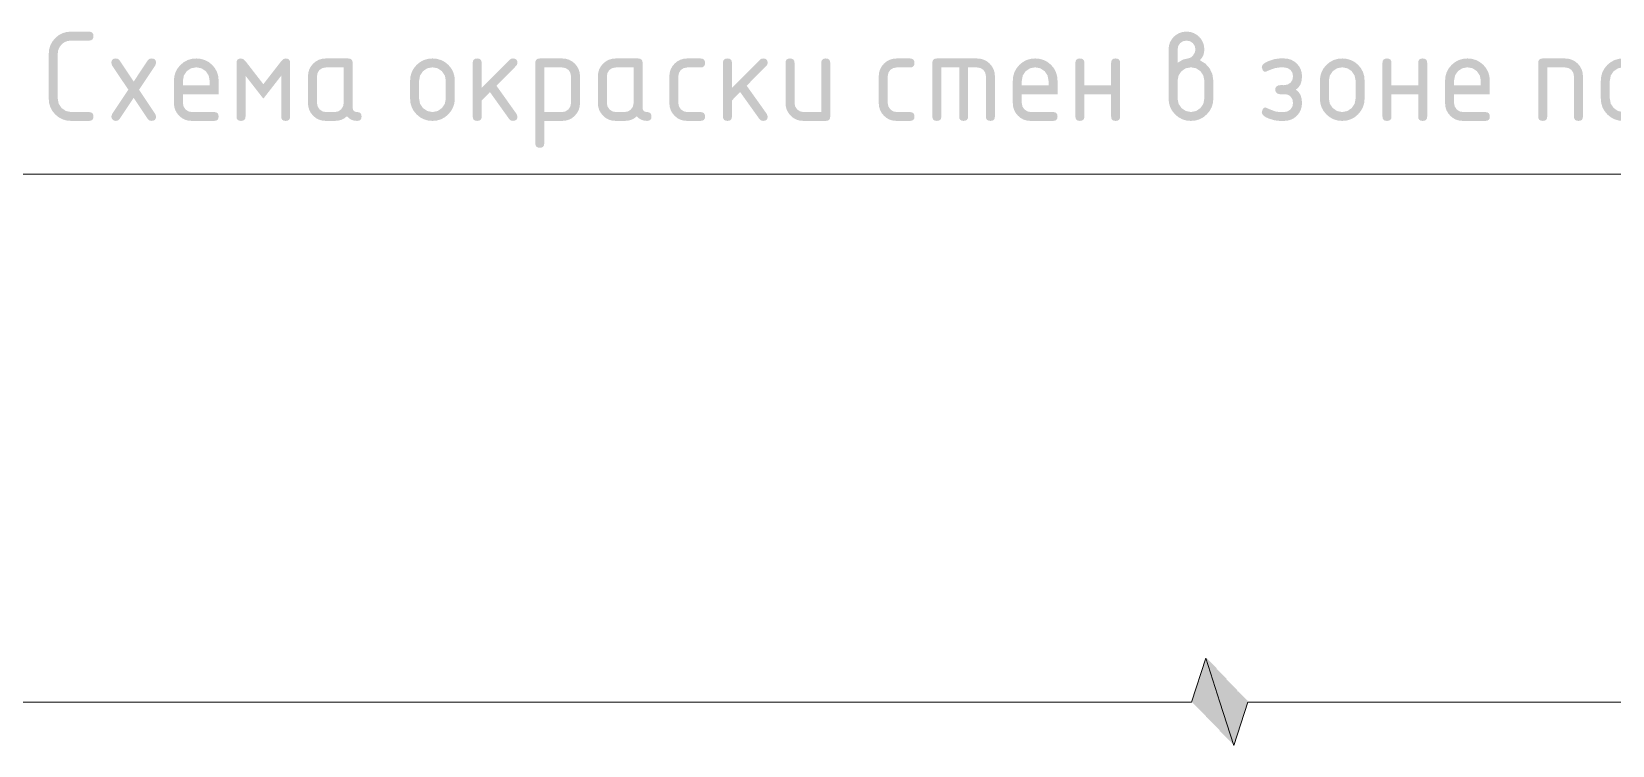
# Model space of a CAD drawing. Header units: millimetres. Extents: x 0 to 1189, y 0 to 841.
# Drawn here: x 862.7 to 916.3, y 93.7 to 117.9 of the extents above; entities that cross this region are included whole.
import ezdxf

# ---------------------------------------------------------------- set-up
doc = ezdxf.new("R2010")
doc.units = ezdxf.units.MM

msp = doc.modelspace()

# ---------------------------------------------------------------- hatches: boundary and pattern name
h = msp.add_hatch(color=7)
h.dxf.hatch_style = 2
h.paths.add_polyline_path([(864.66218, 117.886073), (864.729058, 117.876565), (864.776764, 117.848039), (864.805349, 117.800497), (864.814866, 117.733938), (864.805349, 117.66706), (864.776764, 117.619354), (864.729058, 117.590768), (864.66218, 117.581251), (864.056945, 117.581251), (863.934679, 117.567669), (863.828329, 117.526336), (863.737895, 117.456375), (863.663378, 117.356906), (863.617696, 117.248937), (863.603846, 117.128152), (863.603846, 115.617271), (863.636161, 115.441847), (863.735036, 115.295361), (863.881935, 115.194282), (864.056945, 115.159762), (864.66218, 115.159762), (864.729058, 115.150254), (864.776764, 115.121728), (864.805349, 115.074186), (864.814866, 115.007627), (864.805349, 114.941438), (864.776764, 114.895248), (864.729058, 114.868178), (864.66218, 114.85935), (864.056945, 114.85935), (863.904448, 114.872941), (863.76425, 114.91392), (863.636041, 114.982598), (863.519511, 115.079285), (863.422505, 115.196065), (863.353664, 115.323955), (863.312624, 115.462905), (863.299024, 115.612861), (863.299024, 117.128152), (863.312624, 117.280658), (863.353664, 117.420916), (863.422505, 117.549289), (863.519511, 117.666138), (863.636041, 117.763057), (863.76425, 117.831709), (863.904448, 117.87256), (864.056945, 117.886073)])
h = msp.add_hatch(color=7)
h.paths.add_polyline_path([(901.563205, 116.82774), (901.747105, 116.938465), (901.914881, 116.976017), (902.006245, 117.003508), (902.088513, 117.08185), (902.14894, 117.181344), (902.16844, 117.280839), (902.146391, 117.398385), (902.079694, 117.496915), (901.98144, 117.5612), (901.864169, 117.581251), (901.746415, 117.559547), (901.648092, 117.496915), (901.584978, 117.398385), (901.563205, 117.280839)])
h.paths.add_polyline_path([(902.316717, 116.916485), (902.504681, 116.802453), (902.651304, 116.63757), (902.742944, 116.437893), (902.774225, 116.222505), (902.774225, 115.612861), (902.759945, 115.462285), (902.71745, 115.322302), (902.647256, 115.194205), (902.549881, 115.079285), (902.434961, 114.982598), (902.306864, 114.91392), (902.166881, 114.872941), (902.016304, 114.85935), (901.863807, 114.872941), (901.723609, 114.91392), (901.5954, 114.982598), (901.478869, 115.079285), (901.381864, 115.196065), (901.313022, 115.323955), (901.271983, 115.462905), (901.258383, 115.612861), (901.258383, 117.280839), (901.269537, 117.403002), (901.302963, 117.515656), (901.35861, 117.618802), (901.436426, 117.71244), (901.529383, 117.787939), (901.631074, 117.842251), (901.742376, 117.875066), (901.864169, 117.886073), (901.986332, 117.875006), (902.098987, 117.841769), (902.202133, 117.786312), (902.29577, 117.708582), (902.371037, 117.617175), (902.425375, 117.515174), (902.458319, 117.402941), (902.469403, 117.280839), (902.459886, 117.172051), (902.4313, 117.074891), (902.383595, 116.989616)])
h.paths.add_polyline_path([(902.469403, 115.617271), (902.469403, 116.222505), (902.437088, 116.396069), (902.338214, 116.544415), (902.191315, 116.643289), (902.016304, 116.675604), (901.841293, 116.643289), (901.694395, 116.544415), (901.59552, 116.396069), (901.563205, 116.222505), (901.563205, 115.617271), (901.59552, 115.4404), (901.694395, 115.295361), (901.841293, 115.194282), (902.016304, 115.159762), (902.191315, 115.194282), (902.338214, 115.295361), (902.437088, 115.441847)])
h = msp.add_hatch(color=7)
h.dxf.hatch_style = 2
h.paths.add_polyline_path([(866.360507, 115.917683), (866.911171, 115.091963), (866.936527, 115.007627), (866.92701, 114.941438), (866.898424, 114.895248), (866.850718, 114.868178), (866.78384, 114.85935), (866.710942, 114.875128), (866.657061, 114.92274), (866.178606, 115.642627), (865.700151, 114.92274), (865.64627, 114.875128), (865.573371, 114.85935), (865.5157, 114.86941), (865.467538, 114.901793), (865.432949, 114.95161), (865.420685, 115.007627), (865.446041, 115.091963), (865.996705, 115.917683), (865.446041, 116.738994), (865.420685, 116.82774), (865.430202, 116.892068), (865.458787, 116.938465), (865.506493, 116.966568), (865.573371, 116.976017), (865.64627, 116.960238), (865.700151, 116.912627), (866.178606, 116.19274), (866.657061, 116.912627), (866.710942, 116.960238), (866.78384, 116.976017), (866.850718, 116.967188), (866.898424, 116.940119), (866.92701, 116.893929), (866.936527, 116.82774), (866.911171, 116.738994)])
h = msp.add_hatch(color=7)
h.paths.add_polyline_path([(868.300266, 116.675604), (868.125255, 116.643289), (867.978356, 116.544415), (867.879482, 116.397516), (867.847167, 116.222505), (867.847167, 116.069819), (868.753365, 116.069819), (868.753365, 116.222505), (868.72105, 116.397516), (868.622176, 116.544415), (868.475277, 116.643289)])
h.paths.add_polyline_path([(867.847167, 115.765548), (867.847167, 115.464584), (867.869491, 115.348967), (867.936464, 115.249059), (868.034236, 115.182086), (868.148131, 115.159762), (868.9055, 115.159762), (868.972378, 115.150254), (869.020084, 115.121728), (869.04867, 115.074186), (869.058187, 115.007627), (869.04867, 114.941438), (869.020084, 114.895248), (868.972378, 114.868178), (868.9055, 114.85935), (868.148131, 114.85935), (868.025718, 114.869814), (867.913382, 114.901725), (867.811484, 114.955856), (867.720387, 115.032983), (867.642571, 115.126), (867.586924, 115.228113), (867.553498, 115.340561), (867.542345, 115.464584), (867.542345, 116.218096), (867.555944, 116.370601), (867.596984, 116.51086), (867.665826, 116.639233), (867.762831, 116.756082), (867.879361, 116.852768), (868.007571, 116.921446), (868.147769, 116.962426), (868.300266, 116.976017), (868.452763, 116.962486), (868.592961, 116.921929), (868.721171, 116.854396), (868.837701, 116.75994), (868.934706, 116.64341), (869.003548, 116.515201), (869.044587, 116.375002), (869.058187, 116.222505), (869.058187, 115.765548)])
h = msp.add_hatch(color=7)
h.dxf.hatch_style = 2
h.paths.add_polyline_path([(870.574062, 115.612861), (869.968827, 116.391728), (869.968827, 115.007627), (869.959319, 114.941438), (869.930793, 114.895248), (869.883251, 114.868178), (869.816692, 114.85935), (869.749814, 114.868178), (869.702108, 114.895248), (869.673522, 114.941438), (869.664005, 115.007627), (869.664005, 116.82774), (869.673522, 116.892068), (869.702108, 116.938465), (869.749814, 116.966568), (869.816692, 116.976017), (869.89276, 116.95321), (869.968827, 116.882861), (870.574062, 116.103994), (871.179847, 116.882861), (871.255915, 116.95321), (871.331983, 116.976017), (871.396311, 116.966568), (871.442708, 116.938465), (871.470811, 116.892068), (871.48026, 116.82774), (871.48026, 115.007627), (871.470811, 114.941438), (871.442708, 114.895248), (871.396311, 114.868178), (871.331983, 114.85935), (871.265423, 114.868178), (871.217881, 114.895248), (871.189356, 114.941438), (871.179847, 115.007627), (871.179847, 116.391728)])
h = msp.add_hatch(color=7)
h.paths.add_polyline_path([(873.297393, 116.671194), (872.692159, 116.671194), (872.574405, 116.649421), (872.476082, 116.586307), (872.412968, 116.488053), (872.391195, 116.370782), (872.391195, 115.464584), (872.413519, 115.348967), (872.480492, 115.249059), (872.578264, 115.182086), (872.692159, 115.159762), (872.99643, 115.159762), (873.111978, 115.182086), (873.208096, 115.249059), (873.275069, 115.347313), (873.297393, 115.464584)])
h.paths.add_polyline_path([(873.902627, 115.007627), (873.893179, 114.941438), (873.865076, 114.895248), (873.818679, 114.868178), (873.754351, 114.85935), (873.651954, 114.868927), (873.560254, 114.897935), (873.478786, 114.946786), (873.407085, 115.015895), (873.317418, 114.946786), (873.219327, 114.897935), (873.112452, 114.868927), (872.99643, 114.85935), (872.692159, 114.85935), (872.569746, 114.869814), (872.45741, 114.901725), (872.355513, 114.955856), (872.264416, 115.032983), (872.1866, 115.126), (872.130953, 115.228113), (872.097527, 115.340561), (872.086373, 115.464584), (872.086373, 116.370782), (872.097527, 116.492945), (872.130953, 116.6056), (872.1866, 116.708746), (872.264416, 116.802384), (872.355513, 116.87765), (872.45741, 116.931988), (872.569746, 116.964932), (872.692159, 116.976017), (873.449528, 116.976017), (873.516406, 116.966568), (873.564112, 116.938465), (873.592698, 116.892068), (873.602215, 116.82774), (873.602215, 115.312449), (873.611724, 115.245571), (873.640249, 115.197865), (873.687791, 115.169279), (873.754351, 115.159762), (873.818679, 115.150254), (873.865076, 115.121728), (873.893179, 115.074186)])
h = msp.add_hatch(color=7)
h.paths.add_polyline_path([(875.54813, 115.612861), (875.54813, 116.218096), (875.56173, 116.370601), (875.60277, 116.51086), (875.671611, 116.639233), (875.768616, 116.756082), (875.885147, 116.852768), (876.013356, 116.921446), (876.153554, 116.962426), (876.306051, 116.976017), (876.458548, 116.962486), (876.598747, 116.921929), (876.726956, 116.854396), (876.843486, 116.75994), (876.940491, 116.643341), (877.009333, 116.514649), (877.050373, 116.373142), (877.063972, 116.218096), (877.063972, 115.612861), (877.049692, 115.462905), (877.007197, 115.323955), (876.937003, 115.196065), (876.839628, 115.079285), (876.724708, 114.982598), (876.596611, 114.91392), (876.456628, 114.872941), (876.306051, 114.85935), (876.153554, 114.872941), (876.013356, 114.91392), (875.885147, 114.982598), (875.768616, 115.079285), (875.671611, 115.196065), (875.60277, 115.323955), (875.56173, 115.462905)])
h.paths.add_polyline_path([(876.75915, 115.617271), (876.75915, 116.222505), (876.726835, 116.396069), (876.627961, 116.544415), (876.481062, 116.643289), (876.306051, 116.675604), (876.13104, 116.643289), (875.984142, 116.544415), (875.885267, 116.396069), (875.852952, 116.222505), (875.852952, 115.617271), (875.885267, 115.4404), (875.984142, 115.295361), (876.13104, 115.194282), (876.306051, 115.159762), (876.481062, 115.194282), (876.627961, 115.295361), (876.726835, 115.441847)])
h = msp.add_hatch(color=7)
h.dxf.hatch_style = 2
h.paths.add_polyline_path([(877.974613, 115.981073), (878.927113, 116.933573), (878.973621, 116.965957), (879.032946, 116.976017), (879.099824, 116.966568), (879.14753, 116.938465), (879.176115, 116.892068), (879.185633, 116.82774), (879.173368, 116.770069), (879.138779, 116.721906), (878.474014, 116.053282), (879.155867, 115.096372), (879.185633, 115.007627), (879.176115, 114.941438), (879.14753, 114.895248), (879.099824, 114.868178), (879.032946, 114.85935), (878.960048, 114.875128), (878.906166, 114.92274), (878.254079, 115.837206), (877.974613, 115.553881), (877.974613, 115.007627), (877.965104, 114.941438), (877.936579, 114.895248), (877.889036, 114.868178), (877.822477, 114.85935), (877.755599, 114.868178), (877.707893, 114.895248), (877.679308, 114.941438), (877.669791, 115.007627), (877.669791, 116.82774), (877.679308, 116.892068), (877.707893, 116.938465), (877.755599, 116.966568), (877.822477, 116.976017), (877.889036, 116.966568), (877.936579, 116.938465), (877.965104, 116.892068), (877.974613, 116.82774)])
h = msp.add_hatch(color=7)
h.paths.add_polyline_path([(879.791451, 116.82774), (879.800968, 116.892068), (879.829554, 116.938465), (879.87726, 116.966568), (879.944137, 116.976017), (880.701507, 116.976017), (880.82392, 116.964932), (880.936256, 116.931988), (881.038153, 116.87765), (881.12925, 116.802384), (881.207066, 116.708746), (881.262713, 116.6056), (881.296139, 116.492945), (881.307293, 116.370782), (881.307293, 115.464584), (881.296139, 115.342421), (881.262713, 115.229767), (881.207066, 115.12662), (881.12925, 115.032983), (881.038153, 114.955856), (880.936256, 114.901725), (880.82392, 114.869814), (880.701507, 114.85935), (880.096273, 114.85935), (880.096273, 114.09757), (880.086764, 114.033242), (880.058239, 113.986845), (880.010697, 113.958742), (879.944137, 113.949293), (879.87726, 113.958742), (879.829554, 113.986845), (879.800968, 114.033242), (879.791451, 114.09757)])
h.paths.add_polyline_path([(880.096273, 116.671194), (880.096273, 115.159762), (880.701507, 115.159762), (880.817056, 115.182086), (880.913174, 115.249059), (880.980147, 115.347313), (881.002471, 115.464584), (881.002471, 116.370782), (880.980698, 116.488053), (880.917584, 116.586307), (880.819261, 116.651075), (880.701507, 116.671194)])
h = msp.add_hatch(color=7)
h.paths.add_polyline_path([(883.124131, 116.671194), (882.518897, 116.671194), (882.401143, 116.649421), (882.30282, 116.586307), (882.239706, 116.488053), (882.217933, 116.370782), (882.217933, 115.464584), (882.240257, 115.348967), (882.30723, 115.249059), (882.405002, 115.182086), (882.518897, 115.159762), (882.823168, 115.159762), (882.938716, 115.182086), (883.034834, 115.249059), (883.101807, 115.347313), (883.124131, 115.464584)])
h.paths.add_polyline_path([(883.729365, 115.007627), (883.719917, 114.941438), (883.691814, 114.895248), (883.645417, 114.868178), (883.581089, 114.85935), (883.478692, 114.868927), (883.386992, 114.897935), (883.305524, 114.946786), (883.233823, 115.015895), (883.144156, 114.946786), (883.046065, 114.897935), (882.93919, 114.868927), (882.823168, 114.85935), (882.518897, 114.85935), (882.396484, 114.869814), (882.284148, 114.901725), (882.182251, 114.955856), (882.091154, 115.032983), (882.013338, 115.126), (881.957691, 115.228113), (881.924265, 115.340561), (881.913111, 115.464584), (881.913111, 116.370782), (881.924265, 116.492945), (881.957691, 116.6056), (882.013338, 116.708746), (882.091154, 116.802384), (882.182251, 116.87765), (882.284148, 116.931988), (882.396484, 116.964932), (882.518897, 116.976017), (883.276266, 116.976017), (883.343144, 116.966568), (883.39085, 116.938465), (883.419436, 116.892068), (883.428953, 116.82774), (883.428953, 115.312449), (883.438462, 115.245571), (883.466987, 115.197865), (883.514529, 115.169279), (883.581089, 115.159762), (883.645417, 115.150254), (883.691814, 115.121728), (883.719917, 115.074186)])
h = msp.add_hatch(color=7)
h.dxf.hatch_style = 2
h.paths.add_polyline_path([(884.640301, 116.370782), (884.640301, 115.464584), (884.662625, 115.348967), (884.729598, 115.249059), (884.82737, 115.182086), (884.941265, 115.159762), (885.393812, 115.159762), (885.46069, 115.150254), (885.508396, 115.121728), (885.536982, 115.074186), (885.546499, 115.007627), (885.536982, 114.941438), (885.508396, 114.895248), (885.46069, 114.868178), (885.393812, 114.85935), (884.941265, 114.85935), (884.818852, 114.869814), (884.706516, 114.901725), (884.604618, 114.955856), (884.513521, 115.032983), (884.435705, 115.126), (884.380058, 115.228113), (884.346632, 115.340561), (884.335479, 115.464584), (884.335479, 116.370782), (884.346632, 116.492945), (884.380058, 116.6056), (884.435705, 116.708746), (884.513521, 116.802384), (884.604618, 116.87765), (884.706516, 116.931988), (884.818852, 116.964932), (884.941265, 116.976017), (885.393812, 116.976017), (885.46069, 116.966508), (885.508396, 116.937983), (885.536982, 116.89044), (885.546499, 116.823881), (885.536982, 116.757003), (885.508396, 116.709297), (885.46069, 116.680712), (885.393812, 116.671194), (884.941265, 116.671194), (884.823511, 116.649421), (884.725188, 116.586307), (884.662074, 116.488053)])
h = msp.add_hatch(color=7)
h.dxf.hatch_style = 2
h.paths.add_polyline_path([(886.457018, 115.981073), (887.409518, 116.933573), (887.456027, 116.965957), (887.515352, 116.976017), (887.58223, 116.966568), (887.629936, 116.938465), (887.658521, 116.892068), (887.668038, 116.82774), (887.655774, 116.770069), (887.621185, 116.721906), (886.956419, 116.053282), (887.638273, 115.096372), (887.668038, 115.007627), (887.658521, 114.941438), (887.629936, 114.895248), (887.58223, 114.868178), (887.515352, 114.85935), (887.442453, 114.875128), (887.388572, 114.92274), (886.736485, 115.837206), (886.457018, 115.553881), (886.457018, 115.007627), (886.44751, 114.941438), (886.418985, 114.895248), (886.371442, 114.868178), (886.304883, 114.85935), (886.238005, 114.868178), (886.190299, 114.895248), (886.161713, 114.941438), (886.152196, 115.007627), (886.152196, 116.82774), (886.161713, 116.892068), (886.190299, 116.938465), (886.238005, 116.966568), (886.304883, 116.976017), (886.371442, 116.966568), (886.418985, 116.938465), (886.44751, 116.892068), (886.457018, 116.82774)])
h = msp.add_hatch(color=7)
h.dxf.hatch_style = 2
h.paths.add_polyline_path([(889.789699, 116.82774), (889.789699, 115.007627), (889.780182, 114.941438), (889.751596, 114.895248), (889.70389, 114.868178), (889.637012, 114.85935), (888.879642, 114.85935), (888.757229, 114.869814), (888.644893, 114.901725), (888.542996, 114.955856), (888.451899, 115.032983), (888.374083, 115.126), (888.318436, 115.228113), (888.28501, 115.340561), (888.273857, 115.464584), (888.273857, 116.82774), (888.283374, 116.892068), (888.311959, 116.938465), (888.359665, 116.966568), (888.426543, 116.976017), (888.493102, 116.966568), (888.540645, 116.938465), (888.56917, 116.892068), (888.578679, 116.82774), (888.578679, 115.464584), (888.601003, 115.348967), (888.667976, 115.249059), (888.765747, 115.182086), (888.879642, 115.159762), (889.484877, 115.159762), (889.484877, 116.82774), (889.494385, 116.892068), (889.52291, 116.938465), (889.570453, 116.966568), (889.637012, 116.976017), (889.70389, 116.966568), (889.751596, 116.938465), (889.780182, 116.892068)])
h = msp.add_hatch(color=7)
h.dxf.hatch_style = 2
h.paths.add_polyline_path([(891.738217, 116.370782), (891.738217, 115.464584), (891.760541, 115.348967), (891.827514, 115.249059), (891.925286, 115.182086), (892.039181, 115.159762), (892.491728, 115.159762), (892.558606, 115.150254), (892.606312, 115.121728), (892.634898, 115.074186), (892.644415, 115.007627), (892.634898, 114.941438), (892.606312, 114.895248), (892.558606, 114.868178), (892.491728, 114.85935), (892.039181, 114.85935), (891.916768, 114.869814), (891.804432, 114.901725), (891.702535, 114.955856), (891.611438, 115.032983), (891.533622, 115.126), (891.477975, 115.228113), (891.444549, 115.340561), (891.433395, 115.464584), (891.433395, 116.370782), (891.444549, 116.492945), (891.477975, 116.6056), (891.533622, 116.708746), (891.611438, 116.802384), (891.702535, 116.87765), (891.804432, 116.931988), (891.916768, 116.964932), (892.039181, 116.976017), (892.491728, 116.976017), (892.558606, 116.966508), (892.606312, 116.937983), (892.634898, 116.89044), (892.644415, 116.823881), (892.634898, 116.757003), (892.606312, 116.709297), (892.558606, 116.680712), (892.491728, 116.671194), (892.039181, 116.671194), (891.921427, 116.649421), (891.823104, 116.586307), (891.75999, 116.488053)])
h = msp.add_hatch(color=7)
h.dxf.hatch_style = 2
h.paths.add_polyline_path([(893.402799, 116.976017), (894.765955, 116.976017), (894.887429, 116.964932), (894.998567, 116.931988), (895.100198, 116.87765), (895.193146, 116.802384), (895.270962, 116.708746), (895.326609, 116.6056), (895.360035, 116.492945), (895.371189, 116.370782), (895.371189, 115.007627), (895.361672, 114.941438), (895.333086, 114.895248), (895.28538, 114.868178), (895.218502, 114.85935), (895.151943, 114.868178), (895.104401, 114.895248), (895.075875, 114.941438), (895.066367, 115.007627), (895.066367, 116.370782), (895.044594, 116.488053), (894.98148, 116.586307), (894.883226, 116.651075), (894.765955, 116.671194), (894.461132, 116.671194), (894.461132, 115.007627), (894.451615, 114.941438), (894.42303, 114.895248), (894.375324, 114.868178), (894.308446, 114.85935), (894.24435, 114.868178), (894.197927, 114.895248), (894.169695, 114.941438), (894.160169, 115.007627), (894.160169, 116.671194), (893.554935, 116.671194), (893.554935, 115.007627), (893.545426, 114.941438), (893.516901, 114.895248), (893.469358, 114.868178), (893.402799, 114.85935), (893.335921, 114.868178), (893.288215, 114.895248), (893.25963, 114.941438), (893.250112, 115.007627), (893.250112, 116.82774), (893.25963, 116.892068), (893.288215, 116.938465), (893.335921, 116.966568)])
h = msp.add_hatch(color=7)
h.paths.add_polyline_path([(896.735344, 116.675604), (896.560333, 116.643289), (896.413435, 116.544415), (896.31456, 116.397516), (896.282245, 116.222505), (896.282245, 116.069819), (897.188443, 116.069819), (897.188443, 116.222505), (897.156128, 116.397516), (897.057254, 116.544415), (896.910355, 116.643289)])
h.paths.add_polyline_path([(896.282245, 115.765548), (896.282245, 115.464584), (896.30457, 115.348967), (896.371542, 115.249059), (896.469314, 115.182086), (896.583209, 115.159762), (897.340579, 115.159762), (897.407457, 115.150254), (897.455163, 115.121728), (897.483748, 115.074186), (897.493265, 115.007627), (897.483748, 114.941438), (897.455163, 114.895248), (897.407457, 114.868178), (897.340579, 114.85935), (896.583209, 114.85935), (896.460796, 114.869814), (896.34846, 114.901725), (896.246563, 114.955856), (896.155466, 115.032983), (896.07765, 115.126), (896.022003, 115.228113), (895.988577, 115.340561), (895.977423, 115.464584), (895.977423, 116.218096), (895.991023, 116.370601), (896.032062, 116.51086), (896.100904, 116.639233), (896.197909, 116.756082), (896.31444, 116.852768), (896.442649, 116.921446), (896.582847, 116.962426), (896.735344, 116.976017), (896.887841, 116.962486), (897.02804, 116.921929), (897.156249, 116.854396), (897.272779, 116.75994), (897.369784, 116.64341), (897.438626, 116.515201), (897.479666, 116.375002), (897.493265, 116.222505), (897.493265, 115.765548)])
h = msp.add_hatch(color=7)
h.dxf.hatch_style = 2
h.paths.add_polyline_path([(898.403906, 115.765548), (898.403906, 115.007627), (898.394397, 114.941438), (898.365872, 114.895248), (898.318329, 114.868178), (898.25177, 114.85935), (898.184892, 114.868178), (898.137186, 114.895248), (898.108601, 114.941438), (898.099084, 115.007627), (898.099084, 116.82774), (898.108601, 116.892068), (898.137186, 116.938465), (898.184892, 116.966568), (898.25177, 116.976017), (898.318329, 116.966568), (898.365872, 116.938465), (898.394397, 116.892068), (898.403906, 116.82774), (898.403906, 116.069819), (899.310103, 116.069819), (899.310103, 116.82774), (899.319612, 116.892068), (899.348137, 116.938465), (899.39568, 116.966568), (899.462239, 116.976017), (899.529117, 116.966568), (899.576823, 116.938465), (899.605408, 116.892068), (899.614926, 116.82774), (899.614926, 115.007627), (899.605408, 114.941438), (899.576823, 114.895248), (899.529117, 114.868178), (899.462239, 114.85935), (899.39568, 114.868178), (899.348137, 114.895248), (899.319612, 114.941438), (899.310103, 115.007627), (899.310103, 115.765548)])
h = msp.add_hatch(color=7)
h.dxf.hatch_style = 2
h.paths.add_polyline_path([(905.475404, 115.464584), (905.455836, 115.590537), (905.394926, 115.68507), (905.318997, 115.739365), (905.217435, 115.765548), (905.022856, 115.765548), (904.960224, 115.780637), (904.917023, 115.81185), (904.882434, 115.860012), (904.87017, 115.917683), (904.882434, 115.979006), (904.917023, 116.027926), (904.976416, 116.062033), (905.064749, 116.074228), (905.111602, 116.074228), (905.162314, 116.069819), (905.29619, 116.092143), (905.394926, 116.159115), (905.455836, 116.253787), (905.475404, 116.370782), (905.455353, 116.488053), (905.391068, 116.586307), (905.292538, 116.651075), (905.174992, 116.671194), (905.022856, 116.671194), (904.882503, 116.652178), (904.713624, 116.595127), (904.632725, 116.561847), (904.574925, 116.538076), (904.540999, 116.523813), (904.489831, 116.532082), (904.451246, 116.573629), (904.417071, 116.679463), (904.432909, 116.738262), (904.480116, 116.793909), (904.558225, 116.846352), (904.666771, 116.895539), (904.857423, 116.956448), (905.022856, 116.976017), (905.174992, 116.976017), (905.297155, 116.964932), (905.409809, 116.931988), (905.512955, 116.87765), (905.606593, 116.802384), (905.682092, 116.708746), (905.736404, 116.6056), (905.769219, 116.492945), (905.780226, 116.370782), (905.767453, 116.223168), (905.728894, 116.098137), (905.664187, 115.996154), (905.572969, 115.917683), (905.664187, 115.839213), (905.728894, 115.737229), (905.767453, 115.612198), (905.780226, 115.464584), (905.769219, 115.342421), (905.736404, 115.229767), (905.682092, 115.12662), (905.606593, 115.032983), (905.512955, 114.955856), (905.409809, 114.901725), (905.297155, 114.869814), (905.174992, 114.85935), (905.022856, 114.85935), (904.85384, 114.878367), (904.662913, 114.935418), (904.554737, 114.984674), (904.47798, 115.037599), (904.432229, 115.094555), (904.417071, 115.155904), (904.451246, 115.261737), (904.490313, 115.301631), (904.535582, 115.316307), (904.549285, 115.311553), (904.58402, 115.29729), (904.640149, 115.273519), (904.718034, 115.24024), (904.883054, 115.17933), (905.022856, 115.159762), (905.174992, 115.159762), (905.292538, 115.182086), (905.391068, 115.249059), (905.453907, 115.347313)])
h = msp.add_hatch(color=7)
h.paths.add_polyline_path([(906.386259, 115.612861), (906.386259, 116.218096), (906.399859, 116.370601), (906.440899, 116.51086), (906.50974, 116.639233), (906.606746, 116.756082), (906.723276, 116.852768), (906.851485, 116.921446), (906.991683, 116.962426), (907.14418, 116.976017), (907.296678, 116.962486), (907.436876, 116.921929), (907.565085, 116.854396), (907.681615, 116.75994), (907.778621, 116.643341), (907.847462, 116.514649), (907.888502, 116.373142), (907.902101, 116.218096), (907.902101, 115.612861), (907.887821, 115.462905), (907.845326, 115.323955), (907.775132, 115.196065), (907.677757, 115.079285), (907.562837, 114.982598), (907.43474, 114.91392), (907.294757, 114.872941), (907.14418, 114.85935), (906.991683, 114.872941), (906.851485, 114.91392), (906.723276, 114.982598), (906.606746, 115.079285), (906.50974, 115.196065), (906.440899, 115.323955), (906.399859, 115.462905)])
h.paths.add_polyline_path([(907.597279, 115.617271), (907.597279, 116.222505), (907.564964, 116.396069), (907.46609, 116.544415), (907.319191, 116.643289), (907.14418, 116.675604), (906.96917, 116.643289), (906.822271, 116.544415), (906.723396, 116.396069), (906.691081, 116.222505), (906.691081, 115.617271), (906.723396, 115.4404), (906.822271, 115.295361), (906.96917, 115.194282), (907.14418, 115.159762), (907.319191, 115.194282), (907.46609, 115.295361), (907.564964, 115.441847)])
h = msp.add_hatch(color=7)
h.dxf.hatch_style = 2
h.paths.add_polyline_path([(908.812742, 115.765548), (908.812742, 115.007627), (908.803233, 114.941438), (908.774708, 114.895248), (908.727166, 114.868178), (908.660606, 114.85935), (908.593728, 114.868178), (908.546022, 114.895248), (908.517437, 114.941438), (908.50792, 115.007627), (908.50792, 116.82774), (908.517437, 116.892068), (908.546022, 116.938465), (908.593728, 116.966568), (908.660606, 116.976017), (908.727166, 116.966568), (908.774708, 116.938465), (908.803233, 116.892068), (908.812742, 116.82774), (908.812742, 116.069819), (909.71894, 116.069819), (909.71894, 116.82774), (909.728448, 116.892068), (909.756973, 116.938465), (909.804516, 116.966568), (909.871075, 116.976017), (909.937953, 116.966568), (909.985659, 116.938465), (910.014245, 116.892068), (910.023762, 116.82774), (910.023762, 115.007627), (910.014245, 114.941438), (909.985659, 114.895248), (909.937953, 114.868178), (909.871075, 114.85935), (909.804516, 114.868178), (909.756973, 114.895248), (909.728448, 114.941438), (909.71894, 115.007627), (909.71894, 115.765548)])
h = msp.add_hatch(color=7)
h.paths.add_polyline_path([(911.387501, 116.675604), (911.21249, 116.643289), (911.065591, 116.544415), (910.966717, 116.397516), (910.934402, 116.222505), (910.934402, 116.069819), (911.8406, 116.069819), (911.8406, 116.222505), (911.808285, 116.397516), (911.709411, 116.544415), (911.562512, 116.643289)])
h.paths.add_polyline_path([(910.934402, 115.765548), (910.934402, 115.464584), (910.956726, 115.348967), (911.023699, 115.249059), (911.121471, 115.182086), (911.235366, 115.159762), (911.992735, 115.159762), (912.059613, 115.150254), (912.107319, 115.121728), (912.135905, 115.074186), (912.145422, 115.007627), (912.135905, 114.941438), (912.107319, 114.895248), (912.059613, 114.868178), (911.992735, 114.85935), (911.235366, 114.85935), (911.112953, 114.869814), (911.000617, 114.901725), (910.898719, 114.955856), (910.807622, 115.032983), (910.729806, 115.126), (910.674159, 115.228113), (910.640733, 115.340561), (910.62958, 115.464584), (910.62958, 116.218096), (910.643179, 116.370601), (910.684219, 116.51086), (910.753061, 116.639233), (910.850066, 116.756082), (910.966596, 116.852768), (911.094806, 116.921446), (911.235004, 116.962426), (911.387501, 116.976017), (911.539998, 116.962486), (911.680196, 116.921929), (911.808405, 116.854396), (911.924936, 116.75994), (912.021941, 116.64341), (912.090783, 116.515201), (912.131822, 116.375002), (912.145422, 116.222505), (912.145422, 115.765548)])
h = msp.add_hatch(color=7)
h.dxf.hatch_style = 2
h.paths.add_polyline_path([(913.787539, 115.007627), (913.787539, 116.82774), (913.797056, 116.892068), (913.825642, 116.938465), (913.873348, 116.966568), (913.940225, 116.976017), (914.697595, 116.976017), (914.817528, 116.964932), (914.929037, 116.931988), (915.031761, 116.87765), (915.125338, 116.802384), (915.203154, 116.708746), (915.258801, 116.6056), (915.292227, 116.492945), (915.303381, 116.370782), (915.303381, 115.007627), (915.293864, 114.941438), (915.265278, 114.895248), (915.217572, 114.868178), (915.150694, 114.85935), (915.084135, 114.868178), (915.036593, 114.895248), (915.008067, 114.941438), (914.998559, 115.007627), (914.998559, 116.370782), (914.976786, 116.488053), (914.913672, 116.586307), (914.815349, 116.651075), (914.697595, 116.671194), (914.092361, 116.671194), (914.092361, 115.007627), (914.082852, 114.941438), (914.054327, 114.895248), (914.006785, 114.868178), (913.940225, 114.85935), (913.873348, 114.868178), (913.825642, 114.895248), (913.797056, 114.941438)])
h = msp.add_hatch(color=7)
h.paths.add_polyline_path([(915.909199, 115.612861), (915.909199, 116.218096), (915.922799, 116.370601), (915.963838, 116.51086), (916.03268, 116.639233), (916.129685, 116.756082), (916.246216, 116.852768), (916.374425, 116.921446), (916.514623, 116.962426), (916.66712, 116.976017), (916.819617, 116.962486), (916.959815, 116.921929), (917.088025, 116.854396), (917.204555, 116.75994), (917.30156, 116.643341), (917.370402, 116.514649), (917.411442, 116.373142), (917.425041, 116.218096), (917.425041, 115.612861), (917.410761, 115.462905), (917.368266, 115.323955), (917.298072, 115.196065), (917.200697, 115.079285), (917.085777, 114.982598), (916.957679, 114.91392), (916.817697, 114.872941), (916.66712, 114.85935), (916.514623, 114.872941), (916.374425, 114.91392), (916.246216, 114.982598), (916.129685, 115.079285), (916.03268, 115.196065), (915.963838, 115.323955), (915.922799, 115.462905)])
h.paths.add_polyline_path([(917.120219, 115.617271), (917.120219, 116.222505), (917.087904, 116.396069), (916.98903, 116.544415), (916.842131, 116.643289), (916.66712, 116.675604), (916.492109, 116.643289), (916.34521, 116.544415), (916.246336, 116.396069), (916.214021, 116.222505), (916.214021, 115.617271), (916.246336, 115.4404), (916.34521, 115.295361), (916.492109, 115.194282), (916.66712, 115.159762), (916.842131, 115.194282), (916.98903, 115.295361), (917.087904, 115.441847)])
at = {"true_color": 0xffffff}
h = msp.add_hatch(color=7, dxfattribs=at)
h.dxf.hatch_style = 2
h.paths.add_polyline_path([(902.031378, 95.179916), (902.522379, 96.650918), (902.540379, 96.650918), (902.540379, 96.595918), (902.558379, 96.595918), (902.558379, 96.541918), (902.576379, 96.541918), (902.576379, 96.486918), (902.594379, 96.486918), (902.594379, 96.432918), (902.612379, 96.432918), (902.612379, 96.378918), (902.631379, 96.378918), (902.631379, 96.323918), (902.649379, 96.323918), (902.649379, 96.250918), (902.667379, 96.250918), (902.667379, 96.196918), (902.685379, 96.196918), (902.685379, 96.142918), (902.703379, 96.142918), (902.703379, 96.087917), (902.721379, 96.087917), (902.721379, 96.033917), (902.739379, 96.033917), (902.739379, 95.978917), (902.758379, 95.978917), (902.758379, 95.906917), (902.776379, 95.906917), (902.776379, 95.851917), (902.794379, 95.851917), (902.794379, 95.797917), (902.812379, 95.797917), (902.812379, 95.742917), (902.830379, 95.742917), (902.830379, 95.688917), (902.848379, 95.688917), (902.848379, 95.633917), (902.867379, 95.633917), (902.867379, 95.579917), (902.885379, 95.579917), (902.885379, 95.506917), (902.903379, 95.506917), (902.903379, 95.452917), (902.921379, 95.452917), (902.921379, 95.397916), (902.939379, 95.397916), (902.939379, 95.343916), (902.95738, 95.343916), (902.95738, 95.288916), (902.97538, 95.288916), (902.97538, 95.234916), (902.99438, 95.234916), (902.99438, 95.161916), (903.01238, 95.161916), (903.01238, 95.107916), (903.03038, 95.107916), (903.03038, 95.052916), (903.04838, 95.052916), (903.04838, 94.998916), (903.06638, 94.998916), (903.06638, 94.943916), (903.08438, 94.943916), (903.08438, 94.889916), (903.10338, 94.889916), (903.10338, 94.834916), (903.12138, 94.834916), (903.12138, 94.780915), (903.13938, 94.780915), (903.13938, 94.726915), (903.15738, 94.726915), (903.15738, 94.653915), (903.17538, 94.653915), (903.17538, 94.598915), (903.19338, 94.598915), (903.19338, 94.544915), (903.21138, 94.544915), (903.21138, 94.489915), (903.23038, 94.489915), (903.23038, 94.435915), (903.24838, 94.435915), (903.24838, 94.381915), (903.26638, 94.381915), (903.26638, 94.326915), (903.28438, 94.326915), (903.28438, 94.272915), (903.30238, 94.272915), (903.30238, 94.217915), (903.32038, 94.217915), (903.32038, 94.145915), (903.33938, 94.145915), (903.33938, 94.090914), (903.35738, 94.090914), (903.35738, 94.036914), (903.37538, 94.036914), (903.37538, 93.981914), (903.39338, 93.981914), (903.39338, 93.927914), (903.41138, 93.927914), (903.41138, 93.872914), (903.42938, 93.872914), (903.42938, 93.818914), (903.44738, 93.818914), (903.44738, 93.763914), (903.46638, 93.763914), (903.46638, 93.709914), (903.01238, 94.163915), (902.99438, 94.163915), (902.99438, 94.199915), (902.540379, 94.653915), (902.522379, 94.653915), (902.522379, 94.689915)])
h = msp.add_hatch(color=7, dxfattribs=at)
h.dxf.hatch_style = 2
h.paths.add_polyline_path([(902.540379, 96.632918), (902.558379, 96.632918), (902.885379, 96.305918), (902.885379, 96.269918), (902.903379, 96.269918), (903.23038, 95.942917), (903.23038, 95.906917), (903.24838, 95.906917), (903.59338, 95.561917), (903.59338, 95.524917), (903.611381, 95.524917), (903.938381, 95.197916), (903.919381, 95.107916), (903.792381, 94.726915), (903.774381, 94.653915), (903.629381, 94.217915), (903.611381, 94.145915), (903.46638, 93.709914), (903.46638, 93.763914), (903.44738, 93.763914), (903.44738, 93.818914), (903.42938, 93.818914), (903.42938, 93.872914), (903.41138, 93.872914), (903.41138, 93.927914), (903.39338, 93.927914), (903.39338, 93.981914), (903.37538, 93.981914), (903.37538, 94.036914), (903.35738, 94.036914), (903.35738, 94.090914), (903.33938, 94.090914), (903.33938, 94.145915), (903.32038, 94.145915), (903.32038, 94.217915), (903.30238, 94.217915), (903.30238, 94.272915), (903.28438, 94.272915), (903.28438, 94.326915), (903.26638, 94.326915), (903.26638, 94.381915), (903.24838, 94.381915), (903.24838, 94.435915), (903.23038, 94.435915), (903.23038, 94.489915), (903.21138, 94.489915), (903.21138, 94.544915), (903.19338, 94.544915), (903.19338, 94.598915), (903.17538, 94.598915), (903.17538, 94.653915), (903.15738, 94.653915), (903.15738, 94.726915), (903.13938, 94.726915), (903.13938, 94.780915), (903.12138, 94.780915), (903.12138, 94.834916), (903.10338, 94.834916), (903.10338, 94.889916), (903.08438, 94.889916), (903.08438, 94.943916), (903.06638, 94.943916), (903.06638, 94.998916), (903.04838, 94.998916), (903.04838, 95.052916), (903.03038, 95.052916), (903.03038, 95.107916), (903.01238, 95.107916), (903.01238, 95.161916), (902.99438, 95.161916), (902.99438, 95.234916), (902.97538, 95.234916), (902.97538, 95.288916), (902.95738, 95.288916), (902.95738, 95.343916), (902.939379, 95.343916), (902.939379, 95.397916), (902.921379, 95.397916), (902.921379, 95.452917), (902.903379, 95.452917), (902.903379, 95.506917), (902.885379, 95.506917), (902.885379, 95.579917), (902.867379, 95.579917), (902.867379, 95.633917), (902.848379, 95.633917), (902.848379, 95.688917), (902.830379, 95.688917), (902.830379, 95.742917), (902.812379, 95.742917), (902.812379, 95.797917), (902.794379, 95.797917), (902.794379, 95.851917), (902.776379, 95.851917), (902.776379, 95.906917), (902.758379, 95.906917), (902.758379, 95.978917), (902.739379, 95.978917), (902.739379, 96.033917), (902.721379, 96.033917), (902.721379, 96.087917), (902.703379, 96.087917), (902.703379, 96.142918), (902.685379, 96.142918), (902.685379, 96.196918), (902.667379, 96.196918), (902.667379, 96.250918), (902.649379, 96.250918), (902.649379, 96.323918), (902.631379, 96.323918), (902.631379, 96.378918), (902.612379, 96.378918), (902.612379, 96.432918), (902.594379, 96.432918), (902.594379, 96.486918), (902.576379, 96.486918), (902.576379, 96.541918), (902.558379, 96.541918), (902.558379, 96.595918), (902.540379, 96.595918)])

# ---------------------------------------------------------------- linework, layer by layer
at = {"color": 7, "lineweight": 0}
for points in [[(826.240262, 113.057943), (970.974483, 113.057943)], [(902.031378, 95.161916), (902.522379, 96.650918)], [(902.99438, 95.161916), (902.522379, 96.650918)], [(902.522379, 96.650918), (902.99438, 95.161916)], [(902.031378, 95.161916), (838.673281, 95.161916)], [(903.46638, 93.691914), (902.99438, 95.161916)], [(902.99438, 95.161916), (903.46638, 93.691914)], [(903.938381, 95.161916), (903.46638, 93.691914)], [(965.735475, 95.161916), (903.938381, 95.161916)]]:
    msp.add_lwpolyline(points, dxfattribs=at)

doc.saveas('drawing.dxf')
